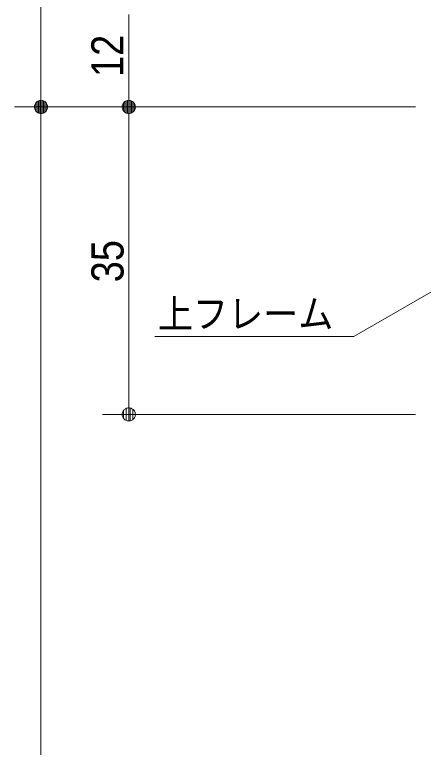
# Model space of a CAD drawing. Units: millimetres, scale not verified, with parts at other scales. Extents: x -6062 to 6062, y -3045 to 3045.
# Drawn here: x 545 to 1011, y -93 to 741 of the extents above; entities that cross this region are included whole.
import ezdxf
from ezdxf.enums import TextEntityAlignment as Align

# ---------------------------------------------------------------- set-up
doc = ezdxf.new("R2010")
doc.units = ezdxf.units.MM
doc.header["$LTSCALE"] = 20
doc.linetypes.add('CHAIN2', pattern=[12, 9, -1, 1, -1])
for name, color, linetype, lineweight in [('0-1_3一般', 7, 'Continuous', 9), ('0-2_2寸法-3', 7, 'Continuous', 9), ('0-3_2寸法-1', 7, 'Continuous', 9), ('0-4_0', 7, 'Continuous', 9)]:
    doc.layers.add(name, color=color, linetype=linetype, lineweight=lineweight)
doc.styles.add('ＭＳ ゴシック', font='')
doc.styles.add('ＭＳ Ｐゴシック', font='')
doc.styles.get('ＭＳ ゴシック').set_extended_font_data('MS Gothic')
doc.styles.get('ＭＳ Ｐゴシック').set_extended_font_data('MS PGothic')

# ---------------------------------------------------------------- blocks, each defined once
blk = doc.blocks.new('_Dot')
at = {"layer": '0-4_0'}
for p, q in [((-10, 0), (-20, 0)), ((9.78, 2), (-9.78, 2)), ((7.99, 6), (-7.99, 6)), ((9.16, -3.98), (-9.16, -3.98)), ((6, -7.98), (-6, -7.98))]:
    blk.add_line(p, q, dxfattribs=at)
for points in [[(10, 0), (9.92, 1.25), (9.69, 2.49), (9.3, 3.68), (8.76, 4.82), (8.09, 5.88), (7.29, 6.85), (6.37, 7.71), (5.36, 8.44), (4.26, 9.05), (3.09, 9.51), (1.87, 9.82), (0.63, 9.98), (-0.63, 9.98), (-1.87, 9.82), (-3.09, 9.51), (-4.26, 9.05), (-5.36, 8.44), (-6.37, 7.71), (-7.29, 6.85), (-8.09, 5.88), (-8.76, 4.82), (-9.3, 3.68), (-9.69, 2.49), (-9.92, 1.25), (-10, 0), (0, 0)], [(-10, 0), (-9.92, -1.25), (-9.69, -2.49), (-9.3, -3.68), (-8.76, -4.82), (-8.09, -5.88), (-7.29, -6.85), (-6.37, -7.71), (-5.36, -8.44), (-4.26, -9.05), (-3.09, -9.51), (-1.87, -9.82), (-0.63, -9.98), (0.63, -9.98), (1.87, -9.82), (3.09, -9.51), (4.26, -9.05), (5.36, -8.44), (6.37, -7.71), (7.29, -6.85), (8.09, -5.88), (8.76, -4.82), (9.3, -3.68), (9.69, -2.49), (9.92, -1.25), (10, 0), (0, 0)]]:
    blk.add_lwpolyline(points, close=True, dxfattribs=at)
blk = doc.blocks.new('グループ-38')
at = {"layer": '0-1_3一般'}
for p, q in [((55784, 21724.9), (55784.2, 21724.9)), ((59564, 21724.9), (55784, 21724.9)), ((59564, 21424.9), (59564, 21724.9)), ((60404, 21724.9), (59564, 21724.9)), ((60404, 21424.9), (60404, 21724.9)), ((64184, 21724.9), (60404, 21724.9)), ((55584, 21524.9), (55584.2, 21524.9)), ((55584, 21524.9), (55584, 15324.9)), ((64384, 21524.9), (64384.2, 21524.9)), ((64384, 15324.9), (64384, 21524.9)), ((59084, 21364.9), (59084.2, 21364.9)), ((59084, 21324.9), (59084, 21364.9)), ((59144, 21424.9), (59144.2, 21424.9)), ((59144, 21424.9), (59564, 21424.9)), ((59564, 21424.9), (59924, 21424.9)), ((59984, 21484.9), (59984.2, 21484.9)), ((60044, 21424.9), (60044.2, 21424.9)), ((60044, 21424.9), (60404, 21424.9)), ((60404, 21424.9), (60824, 21424.9)), ((60884, 21364.9), (60884.2, 21364.9)), ((60884, 21364.9), (60884, 21324.9)), ((56484, 21224.9), (58984, 21224.9)), ((60984, 21224.9), (63484, 21224.9)), ((56084, 19844.9), (56084, 20824.9)), ((63884, 20824.9), (63884, 19844.9)), ((58294, 19685.9), (59024, 19685.9)), ((60944, 19685.9), (61674, 19685.9)), ((58234, 19504.9), (58234, 19625.9)), ((59084, 19625.9), (59084, 19445.9)), ((60884, 19445.9), (60884, 19625.9)), ((61734, 19625.9), (61734, 19504.9)), ((58174, 19444.9), (56484, 19444.9)), ((58534, 19385.9), (59024, 19385.9)), ((58534, 19204.9), (58534, 19385.9)), ((60944, 19385.9), (61434, 19385.9)), ((61434, 19385.9), (61434, 19204.9)), ((63484, 19444.9), (61794, 19444.9)), ((56484, 19144.9), (58474, 19144.9)), ((61494, 19144.9), (63484, 19144.9)), ((56084, 15924.9), (56084, 18744.9)), ((63884, 18744.9), (63884, 15924.9)), ((57234, 15724.9), (57234, 16064.9)), ((57415.8, 16124.9), (57294, 16124.9)), ((57475.2, 16073.2), (57524, 15730.8)), ((62492.8, 16073.2), (62444, 15730.8)), ((62552.2, 16124.9), (62674, 16124.9)), ((62734, 16064.9), (62734, 15724.9)), ((56484, 15524.9), (57034, 15524.9)), ((62934, 15524.9), (63484, 15524.9)), ((58184, 15424.8), (57984.7, 15474)), ((58534, 15184.9), (58534, 15440.6)), ((61434, 15184.9), (61434, 15440.6)), ((61784, 15424.8), (61983.3, 15474)), ((55784, 15124.9), (58474, 15124.9)), ((61494, 15124.9), (64184, 15124.9))]:
    blk.add_line(p, q, dxfattribs=at)
at = {"layer": '0-1_3一般', "linetype": 'CHAIN2'}
blk.add_line((59984, 21846.8), (59984, 5175.3), dxfattribs=at)
at = {"layer": '0-1_3一般'}
for points in [[(59924, 21424.9), (59984, 21484.9), (60044, 21424.9)], [(58463.3, 15474), (58264, 15424.8), (58184, 15424.8)], [(61784, 15424.8), (61704, 15424.8), (61504.7, 15474)]]:
    blk.add_lwpolyline(points, dxfattribs=at)
for centre, radius, start, end in [((55784, 21524.9), 200, 90, 135), ((64184, 21524.9), 200, 45, 90), ((55784, 21524.9), 200, 135, 180), ((64184, 21524.9), 200, 0, 45), ((59144, 21364.9), 60, 135, 180), ((59144, 21364.9), 60, 90, 135), ((60824, 21364.9), 60, 45, 90), ((60824, 21364.9), 60, 0, 45), ((56484, 20824.9), 400, 90, 135), ((58984, 21324.9), 100, 270, 315), ((58984, 21324.9), 100, 315, 0), ((60984, 21324.9), 100, 180, 225), ((60984, 21324.9), 100, 225, 270), ((63484, 20824.9), 400, 45, 90), ((56484, 20824.9), 400, 135, 180), ((63484, 20824.9), 400, 0, 45), ((56484, 19844.9), 400, 180, 225), ((58294, 19625.9), 60, 90, 135), ((59024, 19625.9), 60, 45, 90), ((60944, 19625.9), 60, 90, 135), ((61674, 19625.9), 60, 45, 90), ((63484, 19844.9), 400, 315, 0), ((56484, 19844.9), 400, 225, 270), ((58294, 19625.9), 60, 135, 180), ((59024, 19625.9), 60, 0, 45), ((60944, 19625.9), 60, 135, 180), ((61674, 19625.9), 60, 0, 45), ((63484, 19844.9), 400, 270, 315), ((58174, 19504.9), 60, 270, 315), ((58174, 19504.9), 60, 315, 0), ((59024, 19445.9), 60, 270, 315), ((59024, 19445.9), 60, 315, 0), ((60944, 19445.9), 60, 180, 225), ((60944, 19445.9), 60, 180, 225), ((60944, 19445.9), 60, 225, 270), ((60944, 19445.9), 60, 225, 270), ((61794, 19504.9), 60, 180, 225), ((61794, 19504.9), 60, 225, 270), ((58474, 19204.9), 60, 315, 0), ((61494, 19204.9), 60, 180, 225), ((56484, 18744.9), 400, 135, 180), ((56484, 18744.9), 400, 90, 135), ((58474, 19204.9), 60, 270, 315), ((61494, 19204.9), 60, 225, 270), ((63484, 18744.9), 400, 45, 90), ((63484, 18744.9), 400, 0, 45), ((57294, 16064.9), 60, 135, 180), ((57294, 16064.9), 60, 90, 135), ((57415.8, 16064.9), 60, 48.98559, 90), ((57415.8, 16064.9), 60, 7.97118, 48.98559), ((62552.2, 16064.9), 60, 131.01441, 172.02882), ((62552.2, 16064.9), 60, 90, 131.01441), ((62674, 16064.9), 60, 45, 90), ((62674, 16064.9), 60, 0, 45), ((56484, 15924.9), 400, 180, 225), ((63484, 15924.9), 400, 315, 0), ((57034, 15724.9), 200, 315, 0), ((58224, 16444.9), 1000, 225.573, 240.86329), ((61744, 16444.9), 1000, 299.13671, 314.427), ((62934, 15724.9), 200, 180, 225), ((56484, 15924.9), 400, 225, 270), ((57034, 15724.9), 200, 270, 315), ((58224, 16444.9), 1000, 240.86329, 256.15358), ((61744, 16444.9), 1000, 283.84642, 299.13671), ((62934, 15724.9), 200, 225, 270), ((63484, 15924.9), 400, 270, 315), ((58224, 16444.9), 1000, 283.84642, 284.44683), ((58224, 16444.9), 1000, 284.44683, 285.04724), ((58494, 15440.6), 40, 52.52362, 105.04724), ((58494, 15440.6), 40, 0, 52.52362), ((61474, 15440.6), 40, 127.47638, 180), ((61474, 15440.6), 40, 74.95276, 127.47638), ((61744, 16444.9), 1000, 254.95276, 255.55317), ((61744, 16444.9), 1000, 255.55317, 256.15358), ((55784, 15324.9), 200, 180, 225), ((55784, 15324.9), 200, 225, 270), ((58474, 15184.9), 60, 315, 0), ((61494, 15184.9), 60, 180, 225), ((64184, 15324.9), 200, 270, 315), ((64184, 15324.9), 200, 315, 0), ((58474, 15184.9), 60, 270, 315), ((61494, 15184.9), 60, 225, 270)]:
    blk.add_arc(centre, radius, start, end, dxfattribs=at)
blk = doc.blocks.new('グループ-40')
at = {"layer": '0-1_3一般'}
blk.add_blockref('グループ-38', (0, 0), dxfattribs=at)
blk = doc.blocks.new('グループ-42')
at = {"layer": '0-1_3一般'}
blk.add_blockref('グループ-40', (0, 0), dxfattribs=at)

msp = doc.modelspace()

# ---------------------------------------------------------------- linework, layer by layer
at = {"layer": '0-2_2寸法-3'}
msp.add_lwpolyline([(1041.7, 438.43), (931.7, 374.92), (704.82, 374.92)], dxfattribs=at)
at = {"layer": '0-3_2寸法-1'}
for p, q in [((575.33, 651.25), (575.33, 1071.24)), ((675.33, 651.25), (675.33, 741.24)), ((645.33, 636.25), (545.33, 636.25)), ((645.33, 636.25), (545.33, 636.25)), ((1001.7, 636.25), (645.33, 636.25)), ((1001.7, 636.25), (645.33, 636.25)), ((575.33, 621.24), (575.33, -1758.99)), ((675.33, 301.25), (675.33, 621.24)), ((1001.7, 286.25), (645.33, 286.25))]:
    msp.add_line(p, q, dxfattribs=at)

# ---------------------------------------------------------------- block references
at = {"layer": '0-1_3一般', "xscale": 0.05, "yscale": 0.05}
msp.add_blockref('グループ-42', (-1787.5, 0), dxfattribs=at)
at = {"layer": '0-3_2寸法-1', "xscale": 0.7503418, "yscale": 0.7503418}
for p, rotation in [((575.33, 636.25), 270), ((675.33, 636.25), 270), ((575.33, 636.25), 90), ((675.33, 636.25), 90), ((675.33, 286.25), 270)]:
    msp.add_blockref('_Dot', p, dxfattribs=dict(at, rotation=rotation))

# ---------------------------------------------------------------- texts
at = {"layer": '0-2_2寸法-3', "style": 'ＭＳ ゴシック', "width": 0.9}
msp.add_text('上フレーム', height=32.55, dxfattribs=at).set_placement((708.48, 374.81), align=Align.BOTTOM_LEFT)
at = {"layer": '0-3_2寸法-1', "style": 'ＭＳ Ｐゴシック', "width": 0.9}
for s, p in [('12', (680.29, 670.32)), ('35', (680.38, 436.65))]:
    msp.add_text(s, height=36.66, rotation=90, dxfattribs=at).set_placement(p, align=Align.BOTTOM_LEFT)

doc.saveas('drawing.dxf')
